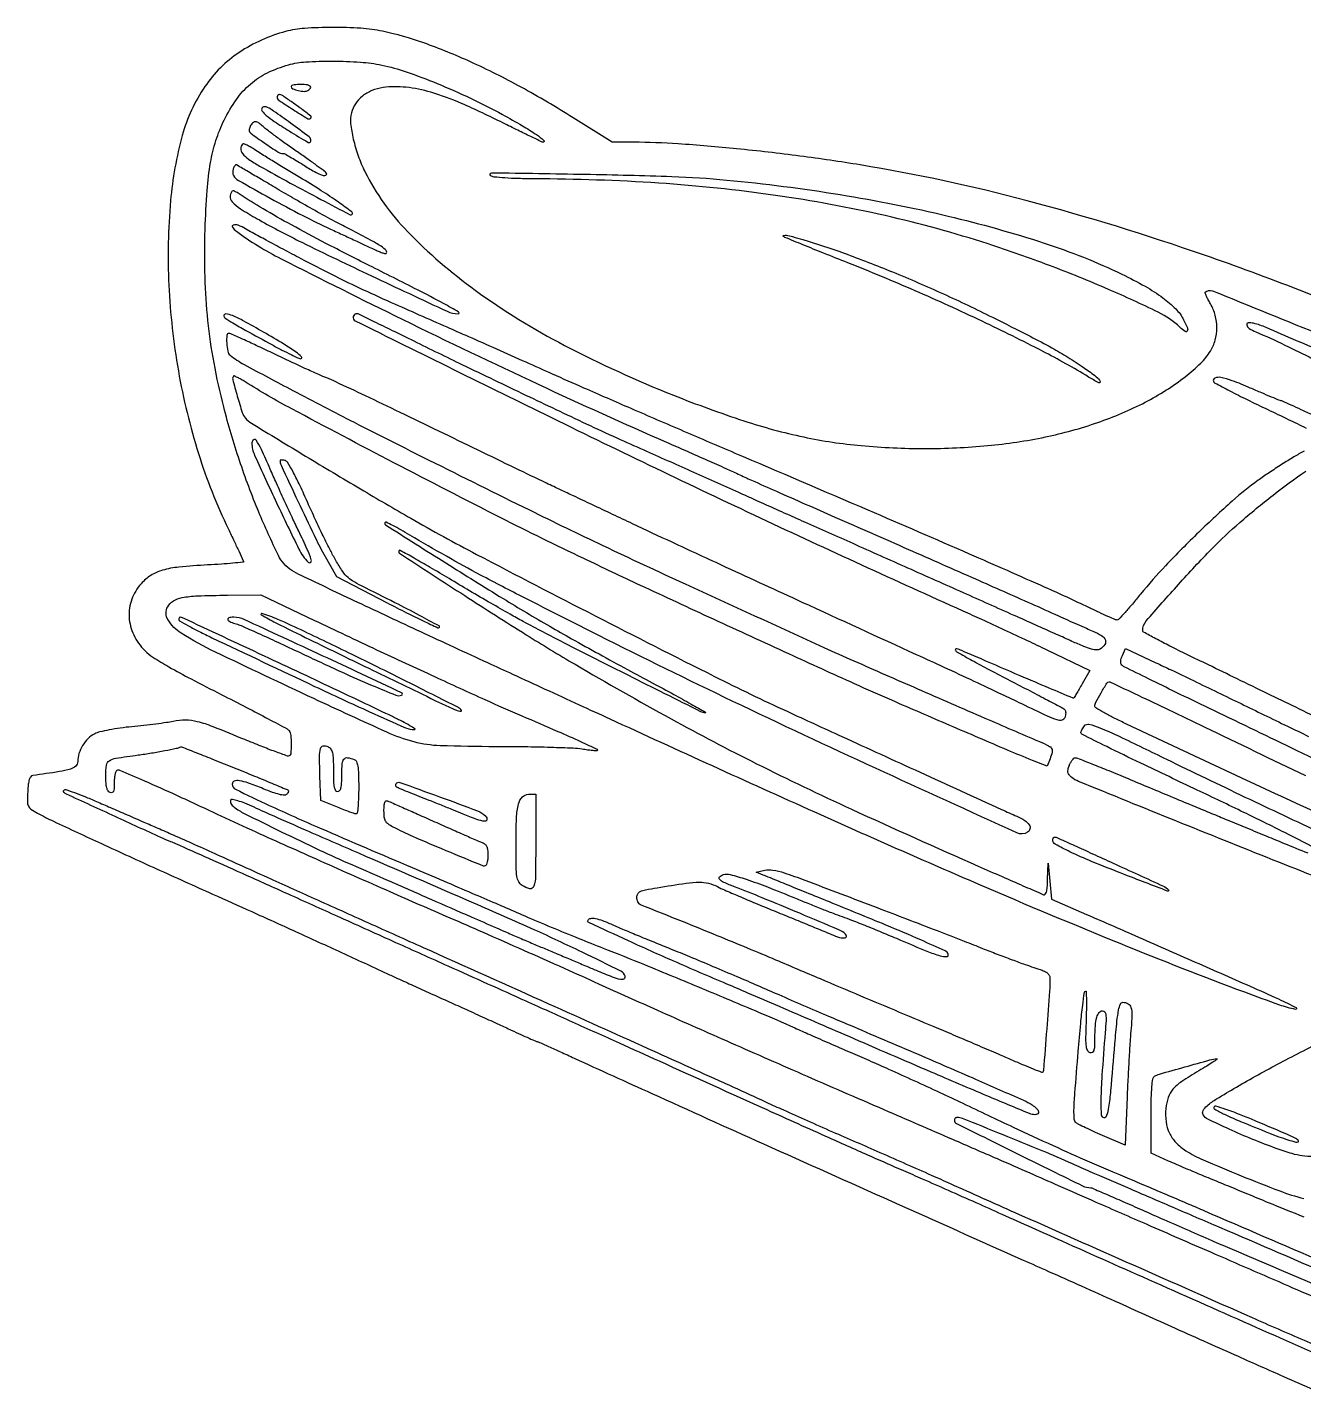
# Model space of a CAD drawing. Extents: x 59 to 961, y 231 to 796.
# Drawn here: x 59.1 to 513.3, y 308 to 795.9 of the extents above; entities that cross this region are included whole.
import ezdxf

# ---------------------------------------------------------------- set-up
doc = ezdxf.new("R2010")
doc.units = 0

msp = doc.modelspace()

# ---------------------------------------------------------------- linework, layer by layer
for points in [[(545.157686, 688.79227, 0.017276), (478.034309, 714.819946, 0.018852), (414.877583, 734.194849, 0.024242), (355.5, 746.943032, 0.008459), (334.030375, 750.102135, 0.007422), (311.509483, 752.688315, 0.00765), (290.695152, 754.444869, 0.017093), (274.826077, 754.995933), (267.152153, 755), (253.326077, 763.715042, 0.01529), (234.775949, 774.629987, 0.018817), (216.815153, 783.610261, 0.020682), (200.134995, 790.362742, 0.034073), (185.5, 794.494796, 0.035619), (177.744755, 795.554873, 0.016723), (167.62187, 795.870794, 0.016383), (157.739162, 795.52468, 0.04758), (151, 794.417338, 0.083108), (134.500223, 786.973995, 0.096194), (122.278115, 774.848834, 0.08242), (114.223149, 757.428744, 0.045315), (110.051634, 734.251584, 0.033639), (109.441869, 704.151503, 0.031793), (112.827076, 673.658663, 0.032197), (119.978586, 644.24422, 0.036957), (130.613016, 617.366172, -0.001548), (132.67801, 613.064321, -0.002453), (134.417573, 609.364829, -0.000554), (135.923098, 606.112419, -0.108528), (136, 605.762296, -0.386252), (135.817381, 605.561165, -0.001316), (132.254687, 605.226106, -0.005723), (128.138842, 604.897398, -0.003444), (123.25, 604.597035, 0.010063), (113.044115, 603.834283, 0.044797), (107.142165, 602.734326, 0.073738), (103.079985, 600.915387, 0.067069), (99.570989, 597.946896, 0.097018), (96.230777, 592.390748, 0.101099), (95.298792, 586.067577, 0.097888), (96.921339, 579.72191, 0.085183), (100.887393, 574.112607, 0.055201), (103.783155, 571.79425, 0.011051), (109.455844, 568.372874, 0.009373), (117.349583, 564.041295, 0.003976), (128.084646, 558.518174, -0.002329), (137.112776, 553.910788, -0.003639), (144.837554, 549.851618, -0.001068), (151.506393, 546.26681, -0.122547), (152.234687, 545.602819, -0.123777), (152.811773, 543.978507, -0.023343), (152.965301, 540.808338, -0.018908), (152.851014, 537.643618, -0.243768), (152.25, 536.667983, -0.224742), (151.650804, 536.608872, -0.002044), (147.314063, 538.181559, -0.006433), (142.304099, 540.095102, -0.004051), (136.5, 542.452566, 0.004527), (125.217901, 547.022541, 0.031764), (119.574298, 548.844697, 0.061608), (115.439856, 549.367312, 0.050339), (111, 548.931184, -0.014042), (108.604304, 548.518891, -0.003882), (104.819878, 548.006478, -0.003917), (100.523078, 547.492803, -0.004091), (96.280434, 547.054403, 0.011168), (92.146927, 546.56806, 0.012362), (88.177648, 545.91047, 0.01179), (84.827324, 545.187684, 0.060371), (83.047361, 544.524491, 0.077422), (80.721436, 542.822254, 0.058923), (78.765796, 540.337323, 0.059026), (77.446886, 537.470119, 0.078466), (77, 534.640011, -0.20853), (76.309478, 533.05632, -0.112524), (74.433366, 531.971255, -0.03714), (70.467123, 531.059296, -0.003865), (61, 529.686282, 0.200692), (60.289209, 529.267506, 0.085017), (59.775732, 528.263214, 0.048154), (59.421578, 526.574921, 0.014375), (59.206323, 523.948971, 0.012522), (59.106815, 520.395951, 0.108504), (59.43972, 518.858245, 0.135675), (60.366968, 517.755296, 0.023476), (62.706323, 516.304623, 0.017706), (68.366832, 513.409821, 0.001094), (85.489444, 505.450426, 0.001709), (105.047853, 496.49177, 0.001625), (125, 487.513219, -0.00115), (138.931867, 481.259733, -0.000811), (154.563935, 474.169327, -0.000782), (170.905562, 466.694216, -0.000815), (187, 459.269909, 0.001332), (190.824866, 457.510305, 0.000449), (196.409375, 454.965252, 0.000447), (202.590054, 452.161866, 0.000512), (208.5, 449.494932, -0.000672), (214.505316, 446.782648, -0.000536), (220.975202, 443.841695, -0.000542), (226.961077, 441.105172, -0.001368), (231.309199, 439.097259, 0.001697), (234.716083, 437.52672, 0.00267), (237.65353, 436.20357, 0.000676), (240.226235, 435.065361, 0.104169), (240.536557, 435, -0.104746), (240.852861, 434.933002, -0.000334), (244.583845, 433.275207, -0.001862), (248.80076, 431.379282, -0.001162), (253.727357, 429.128365, 0.001546), (281.33064, 416.542234, 0.000542), (321.052992, 398.63021, 0.000518), (366.575122, 378.218936, 0.000474), (413.5, 357.290421, -0.000488), (422.517629, 353.268262, -0.000232), (434.115625, 348.075144, -0.00023), (446.232598, 342.636197, -0.000327), (457, 337.788616, 0.000487), (467.587884, 333.025941, 0.000375), (479.15, 327.849001, 0.000379), (489.963757, 323.026721, 0.000906), (498, 319.467793, -0.000718), (506.067446, 315.898689, -0.000295), (516.996875, 311.036928, -0.000292)], [(513.42719, 645.08901, 0.011764), (509.855215, 643.05241, 0.005947), (505.447749, 640.328231, 0.005903), (500.960313, 637.405439, 0.008745), (497.103698, 634.729431, 0.026086), (487.910125, 627.35176, 0.010131), (475.95478, 616.243787, 0.010258), (464.160425, 604.353461, 0.019619), (455.278005, 594.25867, -0.004987), (452.335078, 590.709887, -0.007784), (449.723694, 587.719734, -0.003067), (447.447025, 585.224288, -0.209245), (446.934545, 585, -0.102259), (446.356624, 585.119444, -0.002081), (443.621398, 586.314054, -0.004815), (440.433347, 587.759111, -0.003208), (436.807263, 589.473375, 0.007578), (421.328865, 596.626088, 0.001643), (394.370842, 608.485374, 0.001411), (358.286785, 624.097023, 0.000641), (311, 644.325476, -0.000811), (292.768975, 652.131692, -0.000736), (273.9625, 660.253219, -0.000736), (257.15511, 667.570203, -0.002367), (246, 672.509081, 0.000494), (236.599185, 676.713443, 0.000358), (226.115625, 681.380627, 0.000361), (216.149821, 685.800156, 0.000788), (208.5, 689.171607, -0.001144), (188.659452, 697.932679, -0.005094), (177.075405, 703.221551, -0.007232), (167.638776, 707.814353, -0.004271), (156.5, 713.556174, -0.001043), (150.100419, 716.941594, -0.001259), (144.104025, 720.149142, -0.001069), (139.06721, 722.873632, -0.008545), (136.76902, 724.174487, 0.039631), (134.14403, 725.452032, 0.158288), (132.381376, 725.557474, 0.524008), (132.090511, 724.763695, 0.080706), (133.5, 723.325053, 0.041269), (149.361844, 713.55463, 0.003433), (192.651763, 691.959697, 0.004946), (240.887355, 668.898729, 0.006029), (286.5, 648.309119, -0.000884), (293.631925, 645.177687, -0.000797), (301.003125, 641.911591, -0.000798), (307.60062, 638.963096, -0.002534), (312, 636.961684, 0.002949), (316.838561, 634.765324, 0.000566), (325.640625, 630.844225, 0.000603), (335.922574, 626.292667, 0.000556), (346.5, 621.639602, -0.000301), (372.630473, 610.160537, -0.000392), (396.538567, 599.618154, -0.000353), (416.34966, 590.84704, -0.002469), (426, 586.509154, 0.001451), (429.224788, 585.05169, 0.001154), (432.713941, 583.496584, 0.001166), (435.954101, 582.070438, 0.002932), (438.324055, 581.050413, -0.0395), (441.39603, 579.452946, -0.160378), (442.726975, 577.854259, -0.254877), (442.529925, 576.259195, -0.096999), (440.843891, 574.671523, -0.156139), (439.612732, 574.35428, -0.052901), (437.765297, 574.658652, -0.03142), (435.061791, 575.590138, -0.008171), (430.843891, 577.42823, 0.001727), (425.353828, 579.90537, 0.000127), (410.24526, 586.655103, 0.000177), (392.220604, 594.694493, 0.000134), (372.437846, 603.503323, -0.000066), (352.933495, 612.185023, -0.000097), (335.777832, 619.827982, -0.000045), (321.164163, 626.343447, -0.001786), (317.937846, 627.796081, 0.001333), (312.241746, 630.366937, 0.000082), (295.25014, 637.97808, 0.000122), (278.554442, 645.448499, 0.000581), (269, 649.707469, -0.005879), (258.10622, 654.702474, -0.000895), (236.50923, 664.96146, -0.001083), (214.016931, 675.755007, -0.00231), (196.690864, 684.214521, 0.000938), (189.060474, 687.966054, 0.001517), (182.553822, 691.125515, 0.000209), (176.761356, 693.913506, 0.112513), (176.381847, 694, 0.792677), (175.789042, 691.471345, 0.001193), (245.625899, 657.030117, 0.004117), (319.929334, 621.362114, 0.004624), (392, 588.303323, -0.002288), (398.658881, 585.286457, -0.001272), (406.751706, 581.550254, -0.001268), (414.924791, 577.726514, -0.002051), (421.85687, 574.427113), (437.213741, 567.040436), (434.46053, 562.270218, -0.000446), (433.393869, 560.425916, -0.000691), (432.469741, 558.83641, -0.000196), (431.662749, 557.454029, -0.022914), (431.549588, 557.279262, -0.350136), (431.282671, 557.203441, -0.000179), (422.729177, 560.791394, -0.001848), (412.420243, 565.164929, -0.000764), (398.5, 571.156539, 0.00068), (391.612317, 574.122525, 0.020121), (389.834688, 574.801849, 0.304677), (389.389472, 574.680215, 0.327563), (389.354081, 574.236102, 0.127204), (390.037831, 573.580779, 0.001606), (395.338352, 570.630399, 0.004583), (401.53944, 567.27859, 0.002972), (408.768126, 563.511351, -0.001479), (416.004111, 559.767748, -0.002291), (422.226779, 556.488683, -0.000689), (427.611266, 553.610173, -0.072625), (428.280484, 553.114703, -0.144136), (428.52495, 552.669532, -0.054026), (428.602433, 551.954528, -0.047819), (428.521418, 551.10936, -0.041803), (428.280484, 550.254409, -0.253431), (427.270202, 549.3752, -0.13335), (425.559776, 549.452919, -0.032389), (422.186841, 550.781758, -0.002266), (413, 555.158321, 0.002141), (405.845051, 558.569092, 0.000853), (396.003125, 563.188628, 0.000844), (385.36786, 568.136578, 0.001061), (375.5, 572.681848, -0.000146), (334.877217, 591.303175, -0.000467), (307.797678, 603.756499, -0.000681), (288.509961, 612.680224, -0.001718), (274.5, 619.243919, 0.000187), (267.368064, 622.611916, 0.000169), (259.996875, 626.086477, 0.00017), (253.397411, 629.191804, 0.000545), (249, 631.253306, -0.002664), (243.836111, 633.700885, -0.000337), (232.72105, 639.051127, -0.000395), (219.535236, 645.421928, -0.000329), (205.518467, 652.21926, 0.000968), (191.759201, 658.869993, 0.001331), (179.363912, 664.791259, 0.000845), (168.921118, 669.724097, 0.016037), (165.604686, 671.155818, -0.011329), (162.83205, 672.321939, -0.002179), (157.865762, 674.57042, -0.002319), (152.09356, 677.246599, -0.002136), (146.18555, 680.049965, 0.002136), (140.571541, 682.713822, 0.003319), (135.704695, 684.958427, 0.001012), (131.469737, 686.867296, 0.105753), (130.849331, 687, 0.386987), (130.085396, 686.30459, 0.036374), (130.026972, 683.539791, 0.037181), (130.393132, 680.647177, 0.175118), (131.25, 679.240015, 0.045741), (136.226754, 675.938741, 0.002259), (153.60883, 666.672763, 0.003407), (175.418414, 655.362083, 0.001926), (202, 641.934385, 0.001477), (237.779336, 624.165019, 0.003746), (263.905868, 611.528078, 0.003044), (293.134851, 597.877161, 0.000704), (342.5, 575.271233, 0.003626), (353.176721, 570.493437, 0.000481), (375.845011, 560.572114, 0.000607), (399.807336, 550.146496, 0.001132), (419.25, 541.767633, -0.013043), (422.543738, 540.254174, -0.142654), (423.608461, 539.281588, -0.200295), (423.79892, 538.036882, -0.029959), (423.02635, 535.569306), (422.0527, 533.008412), (416.77635, 535.084587, -0.007086), (407.879324, 538.731887, -0.000755), (387.333402, 547.533426, -0.000973), (366.705213, 556.454704, -0.003433), (353.5, 562.304339, -0.001389), (330.118125, 572.932904, -0.000911), (303.244606, 585.298132, -0.000916), (277.307407, 597.347574, -0.001897), (257.105636, 606.871066, -0.006279), (227.630086, 621.360117, -0.002884), (189.565371, 640.945394, -0.002258), (153.15721, 660.154364, -0.017832), (136.65552, 669.727007, 0.009953), (135.156579, 670.628402, 0.015885), (133.837585, 671.331501, 0.009826), (132.739623, 671.84615, 0.310451), (132.46118, 671.794513, 0.266929), (132.152434, 670.650975, 0.005326), (133.810173, 664.629332, 0.009372), (135.568779, 658.904479, 0.099082), (136.765197, 656.787001, 0.078311), (138.81036, 655.055027, 0.000561), (158.111346, 643.34742, 0.002442), (177.66473, 631.646818, 0.003281), (195.5, 621.249727, 0.009804), (218.977627, 608.374406, 0.001988), (261.150056, 586.524089, 0.002059), (303.630736, 564.94841, 0.008641), (329.431875, 552.531339, 0.00057), (348.881184, 543.608587, 0.000202), (376.759044, 530.871109, 0.000072), (405.772346, 517.634037, 0.003973), (411.25, 515.188246, -0.038199), (414.050874, 513.700197, -0.104547), (415.646733, 512.143258, -0.208864), (415.902266, 510.71958, -0.198292), (415.037997, 509.523483, -0.250316), (411.239918, 509.2838, -0.000634), (360.906446, 532.294488, -0.004168), (310.192198, 556.070753, -0.004882), (262.5, 579.492386, -0.001047), (236.035411, 592.880981, -0.004503), (220.370582, 601.025525, -0.006772), (208.208054, 607.701698, -0.005301), (195.18794, 615.263292, 0.00615), (191.96792, 617.126061, 0.009974), (189.181455, 618.620256, 0.004045), (186.803397, 619.810855, 0.320737), (186.412583, 619.745917, 0.480609), (186.505285, 618.911406, 0.00034), (208.039578, 605.306604, 0.003397), (228.397538, 592.656875, 0.006431), (245, 582.787635, 0.003135), (252.74935, 578.379498, 0.001602), (262.528125, 572.938921, 0.001592), (272.640486, 567.397057, 0.002392), (281.5, 562.633199, -0.002136), (289.094136, 558.554773, -0.003806), (295.302976, 555.124639, -0.001241), (300.458448, 552.208143, -0.769461), (300.403749, 552.001016, -0.116636), (298.787705, 552.381613, -0.000198), (273.124908, 565.221675, -0.001665), (250.036572, 576.881427, -0.006071), (235.5, 584.507009, -0.005628), (230.884646, 587.067576, -0.001779), (224.049897, 590.992968, -0.001776), (216.458297, 595.425104, -0.001972), (209.159225, 599.760129, 0.002566), (202.481337, 603.71549, 0.004234), (196.793714, 606.980646, 0.000743), (191.771699, 609.797598, 0.335584), (191.414745, 609.748078, 0.477038), (191.51888, 608.758272, 0.000399), (214.762393, 593.696855, 0.003683), (236.623118, 579.783582, 0.007547), (254, 569.264789, 0.006561), (288.161062, 549.881285, 0.009764), (318.596463, 533.902019, 0.008597), (352.340348, 517.737243, 0.003785), (397.5, 497.463007, 0.000178), (406.022193, 493.717886, 0.000273), (413.404688, 490.481555, 0.000087), (419.805386, 487.681119, 0.007969), (420.75, 487.285838, 0.322561), (421.330173, 487.430075, 0.111336), (421.753475, 488.24055, 0.046432), (422.029658, 489.881322, 0.011126), (422.172599, 492.643011), (422.345198, 498.5), (422.922599, 492.097705), (423.5, 485.695409), (436, 480.278473, -0.001025), (451.864976, 473.364652, -0.000419), (473.391723, 463.909427, -0.000342), (494.253574, 454.708351, -0.002404), (504.390223, 450.170954, -0.016882), (510.599646, 447.098802, -0.86136), (510.37862, 446.482829, -0.03645), (504.763243, 448.029013, -0.004103), (492.335362, 452.562213, -0.007154), (447.981446, 469.8818, -0.004937), (398.24721, 490.7019, -0.004043), (339.356927, 516.607525, -0.00212), (266.5, 549.734739, -0.000008), (255.576396, 554.757786, -0.000005), (243.409375, 560.352983, -0.000006), (231.85464, 565.666919, -0.000012), (223, 569.73948, -0.001064), (199.101599, 580.793593, -0.00128), (176.676666, 591.294049, -0.000436), (156.512804, 600.820262, -0.030735), (153.257731, 602.614105, -0.138544), (148.429275, 608.005945, -0.014973), (141.464196, 623.393503, -0.01839), (134.571566, 641.798503, -0.01784), (128.972917, 660.846077, -0.01667), (125.513012, 676.549305, -0.019803), (123.335614, 691.573046, -0.019343), (122.320232, 707.018185, -0.014662), (122.36024, 724, -0.009586), (123.067899, 737.904709, -0.025569), (124.267764, 747.760345, -0.034168), (126.191023, 755.599606, -0.036915), (129.128135, 762.89608, -0.039876), (133.501604, 770.255388, -0.06121), (138.484911, 775.733019, -0.063369), (144.509359, 779.71269, -0.04649), (152, 782.569027, -0.052942), (158.169134, 783.600098, -0.015768), (167.729141, 783.870576, -0.016388), (177.601866, 783.514796, -0.034649), (185.184259, 782.46124, -0.030756), (193.947973, 780.046876, -0.014398), (204.969375, 775.909535, -0.013746), (216.78404, 770.698506, -0.014361), (228.120511, 764.916996, -0.006727), (235.246104, 760.895754, -0.017509), (240.227703, 757.756887, -0.030622), (242.947145, 755.652878, -0.692195), (242.701505, 755, -0.111863), (242.296255, 755.091814, -0.00049), (238.255454, 757.026733, -0.002336), (233.669481, 759.254659, -0.001468), (228.329061, 761.899515, 0.012029), (213.592905, 768.813996, 0.032075), (202.69153, 772.799911, 0.044607), (193.817589, 774.573364, 0.06127), (185.688737, 774.45719, 0.061903), (181.706401, 773.396416, 0.072718), (178.337685, 771.42646, 0.077549), (175.839569, 768.699754, 0.085453), (174.392518, 765.42778, 0.089511), (174.13932, 761.674513, 0.028896), (175.080132, 756.159458, 0.028252), (176.833752, 750.134389, 0.031542), (179.204483, 744.57029, 0.076425), (194.401745, 723.210676, 0.043226), (218.475744, 702.373764, 0.03694), (250.279624, 682.734316, 0.025068), (289, 665.012443, 0.015336), (314.118667, 655.887944, 0.02722), (335.375955, 650.156966, 0.029578), (355.864199, 647.065175, 0.022646), (378.5, 646.037843, 0.022973), (400.862347, 647.064275, 0.028832), (421.378045, 650.153473, 0.030999), (440.055211, 655.304045, 0.036599), (456.904406, 662.511799, 0.022831), (464.258381, 666.752156, 0.02374), (471.096453, 671.594436, 0.025192), (476.695576, 676.446198, 0.063295), (480.08529, 680.638003, 0.07227), (481.79615, 684.582048, 0.065356), (482.39249, 688.989995, 0.064928), (481.831291, 693.429982, 0.069522), (480.151673, 697.467507, -0.010855), (479.322636, 698.944989, -0.017157), (478.683877, 700.24957, -0.011394), (478.229414, 701.329842, -0.298639), (478.290545, 701.623878, -0.30092), (480.838292, 702.142444, -0.000614), (520.467546, 686.082276, -0.002427)], [(521.551961, 679.712771, 0.000826), (499.937463, 689.08547, 0.040422), (495.497005, 690.590108, 0.080905), (493.555574, 690.754446, 0.463409), (493.026457, 690.022442, 0.190873), (493.920987, 688.767368, 0.044654), (496.25, 687.539666, -0.014481), (506.605486, 682.855081, -0.002372), (526.332083, 673.11758, -0.000255)], [(516.592407, 657.86333, 0.001837), (512.441116, 659.832256, 0.002882), (508.856596, 661.491103, 0.000768), (505.722337, 662.913888, 0.106549), (505.322832, 663, -0.097691), (504.921467, 663.079175, -0.000761), (501.858593, 664.341943, -0.00276), (498.35044, 665.817277, -0.001765), (494.289937, 667.568316, 0.011817), (487.892819, 670.175772, 0.045957), (483.777219, 671.321703, 0.139), (481.733849, 671.123857, 0.399353), (481.183559, 669.949323, 0.193154), (481.690459, 669.351597, 0.001739), (486.999576, 666.571741, 0.005622), (493.199225, 663.441011, 0.003562), (500.49145, 659.925116, -0.001799), (507.818831, 656.424069, -0.00277), (514.129872, 653.337494, -0.000903)], [(521.073137, 548.826572, -0.000359), (510.5, 553.955183, 0.000132), (500.5416, 558.791201, 0.0001), (489.629688, 564.084015, 0.000101), (479.397212, 569.042178, 0.000238), (471.75, 572.741248, -0.004231), (465.71199, 575.721669, -0.006821), (460.626562, 578.373247, -0.002058), (456.294488, 580.730782, -0.273611), (456, 581.228644, -0.180392), (457.289577, 584.686696, -0.004399), (468.730462, 597.660589, -0.010409), (480.579348, 610.320851, -0.021016), (490.521728, 619.688582, -0.012681), (502.421344, 629.475025, -0.015307), (514.092594, 638.025694, -0.011845)], [(540.650243, 524.194947, 0.000447), (509.042639, 539.477988, 0.00055), (479.517821, 553.68144, -0.001241), (467.957174, 559.262591, -0.001956), (458.066578, 564.115705, -0.000462), (449.424769, 568.408038, -0.081046), (448.594947, 569.005053, -0.136392), (448.27884, 569.564532, -0.074698), (448.204331, 570.354353, -0.058326), (448.37257, 571.325224, -0.03487), (448.783387, 572.423931), (449.912523, 574.902114), (460.706261, 569.827583, -0.001623), (466.171491, 567.236488, -0.000559), (474.057464, 563.455469, -0.000556), (482.742881, 559.267307, -0.000644), (491, 555.26122, 0.000338), (499.16243, 551.294884, 0.00031), (507.5625, 547.226519, 0.00031), (515.058187, 543.607637, 0.001025)], [(523.175077, 514.08183, -0.003042), (494.331244, 527.336827, -0.000869), (449.75, 548.247713, -0.006819), (445.629378, 550.258365, -0.010768), (442.157812, 552.106196, -0.004991), (439.301243, 553.744227, -0.266065), (439, 554.270259, -0.1205), (439.369689, 555.781968, -0.011323), (441.224733, 559.158871, -0.007599), (443.263759, 562.559143, -0.259454), (444.056154, 563, -0.110739), (444.582321, 562.882019, -0.00014), (454.346748, 558.267959, -0.001228), (465.275689, 553.066986, -0.000755), (478.122013, 546.890926, 0.001382), (513.899189, 529.745682, 0.003444)], [(519.482329, 502.851077, 0.00081), (506.575582, 509.363501, 0.003397), (492.0074, 516.561109, 0.002358), (475.452561, 524.504512, -0.000783), (455.336742, 534.078715, -0.003218), (443.193024, 539.978216, -0.00088), (434.389036, 544.34479, -0.284475), (434, 544.973233, -0.10464), (434.074616, 545.325863, -0.018291), (434.37392, 545.939782, -0.019149), (434.785585, 546.644816, -0.016148), (435.272918, 547.35856, -0.304238), (436.887153, 547.945504, -0.036049), (440.70382, 546.706047, -0.015391), (447.643175, 543.633298, -0.001429), (464.522918, 535.469308, 0.002292), (492.414493, 522.038722, 0.002461), (519.774014, 509.18325, 0.00259)], [(519.976821, 342.782457, 0.000139), (508, 347.979759, -0.000185), (480.20972, 360.042296, -0.000342), (457.613714, 369.87854, -0.000414), (439.507232, 377.793012, -0.000972), (426, 383.74175, 0.000958), (415.993355, 388.14911, 0.000605), (404.300643, 393.255491, 0.000401), (388.413448, 400.155618, 0.000118), (364, 410.72876, -0.000762), (334.923955, 423.365706, -0.000941), (307.874895, 435.23139, -0.001029), (283.482667, 446.046436, -0.001601), (262.5, 455.48212, 0.001321), (250.277352, 460.986738, 0.000802), (235.79375, 467.435779, 0.000803), (221.403944, 473.787772, 0.001418), (209.5, 478.979374, -0.001566), (188.179925, 488.285113, -0.000998), (163.427571, 499.240423, -0.000876), (140.497979, 509.491883, -0.004635), (128, 515.245639, 0.001995), (112.261172, 522.592371, 0.005281), (100.927897, 527.683121, 0.001816), (92.039092, 531.525172, 0.244167), (90.903364, 531.440276, 0.177906), (90.552272, 530.992627, 0.028375), (90.265363, 529.897525, 0.028415), (90.066074, 528.510314, 0.021471), (90, 526.972368, -0.015382), (89.939054, 524.991776, -0.09056), (89.690889, 523.987052, -0.230763), (89.218016, 523.593237, -0.152991), (88.5, 523.638374, -0.165831), (87.810105, 524.213683, -0.074672), (87.347435, 525.314192, -0.046547), (87.079185, 527.021029, -0.015716), (87, 529.539601, -0.033552), (87.256977, 533.364804, -0.218747), (88.262675, 534.951698, -0.105037), (90.5387, 535.823794, -0.005228), (98.5, 536.995676, 0.006454), (103.287424, 537.71237, 0.00668), (107.999924, 538.54494, 0.005175), (112.06783, 539.363526, 0.050625), (113.734708, 539.897639, -0.199024), (113.926334, 539.901153, -0.00011), (119.411912, 537.74319, -0.001393), (125.52106, 535.318702, -0.000846), (132.731769, 532.419606, -0.001115), (139.955794, 529.482196, -0.001782), (146.110836, 526.937797, -0.000327), (151.533546, 524.669301, -0.09744), (151.930394, 524.402939, -0.212913), (152.022825, 524.161657, -0.08039), (151.9443, 523.80061, -0.061167), (151.716573, 523.380545, -0.041634), (151.365096, 522.965096, -0.224482), (150.540168, 522.669798, -0.034987), (148.78657, 522.966902, -0.027596), (146.339956, 523.704884, -0.010748), (143.044225, 524.981763, 0.011499), (137.788633, 527.008884, 0.048917), (134.527634, 527.83243, 0.122773), (132.717545, 527.660485, 0.318059), (132, 526.646588, 0.287264), (133.163349, 524.788805, 0.00434), (145.194168, 519.077996, 0.006688), (163.341862, 510.949057, 0.001332), (196, 496.94488, -0.000216), (207.208349, 492.168202, -0.000295), (217.303125, 487.853917, -0.000191), (225.781814, 484.220567, -0.003419), (228.5, 483.032449, 0.004112), (236.085097, 479.729526, 0.002185), (245.529284, 475.757791, 0.002165), (255.306562, 471.745708, 0.003131), (263.983714, 468.29198, -0.003972), (278.73718, 462.390957, -0.001513), (299.210047, 453.940638, -0.001459), (319.310154, 445.504023, -0.005134), (332.167962, 439.906703, 0.001237), (337.572051, 437.503903, 0.00058), (344.577464, 434.419549, 0.000574), (351.9293, 431.202903, 0.000806), (358.5, 428.349612, -0.00342), (365.562868, 425.238611, -0.001671), (374.528125, 421.180167, -0.001658), (383.822684, 416.897866, -0.002402), (392, 413.04952, 0.001579), (409.923317, 404.578514, 0.003144), (424.177048, 398.005851, 0.003643), (437.034914, 392.287215, 0.00323), (450.5, 386.518909, -0.000628), (457.466655, 383.577277, -0.000463), (465.178125, 380.301309, -0.000467), (472.465955, 377.189299, -0.001044), (478, 374.806383, 0.000743), (520.120662, 356.639462, 0.004891)], [(534.5, 487.001587, -0.001837), (502.469384, 499.618889, -0.001441), (467.827163, 513.528012, -0.000212), (433.166439, 527.577834, -0.073915), (430.739145, 529.010144, -0.04912), (429.819191, 529.918072, -0.12595), (429.421056, 530.756707, -0.108307), (429.444346, 531.764035, -0.031118), (429.90964, 533.262336, -0.031665), (430.38603, 534.310388, -0.041265), (430.956587, 535.195811, -0.046654), (431.533339, 535.817222, -0.184402), (432.012083, 536, -0.093401), (432.792502, 535.852933, -0.000977), (437.96507, 533.81999, -0.003085), (443.921047, 531.423106, -0.001995), (450.786834, 528.578689, 0.000355), (458.446827, 525.375757, 0.000272), (466.821758, 521.886209, 0.000275), (474.661867, 518.629565, 0.000653), (480.5, 516.217195, -0.000169), (486.086994, 513.91492, -0.000089), (493.037656, 511.046515, -0.000088), (500.161782, 508.103575, -0.000135), (506.330317, 505.552157, 0.003983), (514.76909, 502.137543, 0.030042)], [(530.5, 318.221905, -0.000296), (496.6407, 333.193838, -0.000239), (460.290624, 349.313598, -0.000233), (427.305199, 363.978488, -0.000808), (406, 373.503646, 0.000722), (396.779524, 377.627842, 0.000581), (386.85, 382.038171, 0.000587), (377.664333, 386.09246, 0.001501), (371, 389.000723, -0.002207), (359.355805, 394.101754, -0.001056), (344.440703, 400.752049, -0.000615), (322.321903, 410.703045, -0.000132), (284, 428.012492, 0.00019), (269.798656, 434.42504, 0.000117), (253.0875, 441.958507, 0.000118), (236.56603, 449.397119, 0.000211), (223, 455.494349, -0.000132), (208.839878, 461.855879, -0.000059), (190.26875, 470.207604, -0.000059), (170.662549, 479.030383, -0.00008), (153, 486.984421, 0.000303), (137.310437, 494.041534, 0.000466), (123.717061, 500.130652, 0.000148), (111.927186, 505.394521, 0.013658), (110.185738, 506.115053, -0.016218), (106.578801, 507.629111, -0.000402), (90.321648, 515.098061, -0.000111), (73.030116, 523.063739, -0.064154), (72.083333, 523.657384, -0.159756), (71.970994, 523.834287, -0.109488), (71.963602, 524.073897, -0.087129), (72.064645, 524.341456, -0.062705), (72.260845, 524.594179, -0.286347), (72.774853, 524.713245, -0.004151), (75.85959, 523.627462, -0.009918), (79.485924, 522.235191, -0.006201), (83.677512, 520.468851, 0.0001), (88.616453, 518.316242, 0.000058), (94.552144, 515.731443, 0.000058), (100.50473, 513.140935, 0.000098), (105.5, 510.968896, -0.001921), (110.959093, 508.571467, -0.00073), (118.55625, 505.186906, -0.000723), (126.802489, 501.484411, -0.000885), (134.5, 497.998497, 0.000786), (144.402441, 493.511681, 0.00018), (161.165625, 485.955219, 0.000186), (180.494526, 477.259175, 0.000181), (200, 468.500883, -0.000159), (244.569735, 448.49064, -0.000316), (279.862402, 432.605118, -0.000352), (306.808133, 420.433304, -0.001725), (322, 413.494789, 0.00245), (328.148097, 410.697557, 0.000992), (336.55625, 406.941688, 0.000981), (345.618806, 402.936319, 0.001247), (354, 399.276654, -0.000844), (362.489464, 395.577859, -0.000621), (371.884375, 391.451773, -0.000627), (380.761315, 387.526703, -0.001401), (387.5, 384.514358, 0.001333), (410.531314, 374.215092, 0.000252), (452.646964, 355.541509, 0.000216), (494.917278, 336.846585, 0.001933), (513.5, 328.723281, -0.001792), (522.054433, 324.986636, -0.000333)], [(516.69704, 394.106835, -0.036725), (512.798407, 394.347777, -0.040745), (509.162607, 395.147784, -0.011058), (503.567769, 397.002753, -0.011376), (495.220942, 400.192364, -0.010411), (486.774865, 403.849078, -0.005546), (479.218199, 407.411193, -0.142359), (477.552402, 408.915212, -0.26866), (477.508755, 410.438312, -0.09419), (478.945369, 412.200014, -0.037275), (482.327209, 414.636628, -0.00594), (489.339614, 418.820631, -0.009749), (504.917037, 427.464202, -0.008432), (521.58668, 435.936406, -0.006469)], [(513.517798, 372.519728, -0.003412), (500.802754, 377.6683, 0.000043), (493.39217, 380.727267, 0.000049), (486.260809, 383.669444, 0.000044), (480.188839, 386.173229, 0.000261), (477, 387.485873, -0.002236), (474.445493, 388.549223, -0.001176), (471.279688, 389.892456, -0.00117), (468.043135, 391.283659, -0.001801), (465.25, 392.503972), (459, 395.261425), (459, 408.571696, -0.005078), (459.063987, 414.872555, -0.017031), (459.288291, 418.99407, -0.019579), (459.642935, 421.758717, -0.21346), (460.25, 422.670617, -0.070851), (461.952452, 423.433704, -0.00143), (471.041343, 426.018287, -0.001985), (479.922499, 428.478375, -0.047029), (482.479091, 428.923202, -0.76164), (482.537693, 428.761284, -0.007743), (480.973592, 427.689504, -0.009113), (478.78107, 426.293309, -0.004645), (475.979091, 424.615535, 0.01456), (469.899493, 420.809438, 0.065759), (466.757433, 418.054774, 0.098723), (465.089548, 415.160995, 0.057629), (464.248231, 411.231587, 0.055352), (464.318463, 406.48602, 0.079789), (465.495359, 402.463464, 0.081186), (467.852428, 399.061296, 0.0595), (471.417733, 396.154308, 0.039684), (477.521245, 392.93125, 0.005225), (491.042625, 387.277015, 0.006137), (504.755679, 381.905337, 0.024512), (513.341196, 379.135636, -0.012391)], [(525.717035, 350.628146, 0.001209), (483.5, 368.838838, -0.000343), (466.649601, 376.072803, -0.000407), (450.753125, 382.925493, -0.000352), (437.350612, 388.72724, -0.002627), (431, 391.521379, 0.006315), (420.177746, 396.187976, 0.00311), (406.306131, 401.861815, 0.000733), (391.864416, 407.639647, 0.095062), (389.986183, 408, 0.097546), (389.609796, 407.925865, 0.097581), (389.289691, 407.714537, 0.098288), (389.07534, 407.399062, 0.100551), (389, 407.028211, 0.284697), (389.699869, 405.89869, 0.000425), (412.454364, 394.610529, 0.000846), (434.64609, 383.671737, 0.114567), (437.539252, 383, -0.101977), (437.917158, 382.922115, -0.000242), (443.098093, 380.688862, -0.001561), (448.933492, 378.148515, -0.000969), (455.767319, 375.132296, 0.000838), (463.542652, 371.698084, 0.000598), (472.25665, 367.879148, 0.000604), (480.571986, 364.258729, 0.001293), (487, 361.488994, 0.000518), (535.912053, 340.623253, 0.00714)]]:
    msp.add_lwpolyline(points, format="xyb")
for points in [[(148, 771.077077, 0.249617), (148.602739, 769.944979, 0.006188), (153.671189, 766.624683, 0.005471), (158.853924, 763.399662, 0.345624), (159.853361, 763.520027, 0.077782), (160.005298, 763.728349, 0.099576), (160.069946, 763.956257, 0.114382), (160.03804, 764.16754, 0.131179), (159.916667, 764.331061, 0.008201), (156.478522, 766.972018, 0.008087), (152.939726, 769.511412, 0.003458), (149.652986, 771.756826, 0.1492), (148.856198, 772, 0.106973), (148.52953, 771.929302, 0.09948), (148.251508, 771.728891, 0.095893), (148.065117, 771.429407, 0.091632)], [(153, 774.844078, 0.303449), (153.519497, 774.066913, 0.041096), (155.483221, 773.437497, 0.04274), (157.622909, 773.130288, 0.153885), (158.943165, 773.464874, 0.092952), (159.847929, 774.289256, 0.39521), (159.777196, 774.952405, 0.148932), (158.726769, 775.4166, 0.024746), (156.497057, 775.575026, 0.02173), (155.156695, 775.545531, 0.035164), (154.02726, 775.391258, 0.039641), (153.212229, 775.152216, 0.311053)], [(142.582598, 767.133647, 0.312253), (142.636953, 766.084166, 0.054199), (144.089737, 764.571959, 0.028625), (146.966365, 762.430592, 0.006023), (152.243462, 759.043468, 0.006824), (158.980332, 754.959882, 0.519018), (159.962891, 755.406002, 0.284394), (159.386497, 756.905137, 0.006075), (152.766719, 761.807453, 0.002117), (146.734666, 766.123328, 0.033749), (144.591155, 767.435584, 0.146511), (143.425963, 767.660783, 0.233402)], [(139.197691, 761.797691, 0.044669), (138.739328, 761.249197, 0.036859), (138.351822, 760.592588, 0.038287), (138.085659, 759.931834, 0.076749), (138, 759.377077, 0.240122), (138.595823, 758.207944, 0.006406), (143.469864, 754.762483, 0.008608), (148.334251, 751.53842, 0.142987), (150.178518, 751, -0.125902), (150.674868, 750.873004, -0.003808), (152.549659, 749.827791, -0.007316), (154.745793, 748.538566, -0.004965), (157.209805, 747.0095, 0.013062), (161.21567, 744.612575, 0.03993), (164.087557, 743.28409, 0.169515), (165.293834, 743.262843, 0.484951), (165.539314, 743.936389, 0.092898), (165.014216, 744.51281, 0.00253), (162.272318, 746.561239, 0.005158), (159.000701, 748.927912, 0.003504), (155.230297, 751.55712, -0.00395), (151.31786, 754.290557, -0.004471), (147.608534, 756.976169, -0.004087), (144.49609, 759.31185, -0.024477), (142.947691, 760.618422, 0.021657), (141.612343, 761.758166, 0.089877), (140.678138, 762.249228, 0.157838), (139.918143, 762.242834, 0.116496)], [(135.627195, 754.293862, 0.208465), (135.019057, 752.745969, 0.159628), (135.655073, 751.021149, 0.075736), (137.817152, 749.007961, 0.021213), (141.75, 746.563306, 0.003624), (152.657087, 740.512609, 0.003767), (163.51107, 734.699501, 0.00048), (174.01444, 729.188477, 0.327964), (174.613282, 729.279949, 0.455279), (174.549419, 730.203068, 0.007346), (169.820033, 733.669915, 0.0132), (163.703721, 737.77815, 0.007206), (156, 742.508323, -0.001948), (151.294884, 745.329622, -0.002018), (146.667051, 748.15472, -0.001944), (142.680141, 750.632136, -0.008717), (140.377195, 752.132144, 0.016416), (138.751785, 753.155553, 0.025507), (137.281225, 753.917575, 0.022946), (136.082413, 754.398069, 0.287749)], [(132.380002, 745.547887, 0.051007), (132.210426, 744.92174, 0.044035), (132.159668, 744.242076, 0.046273), (132.226646, 743.612277, 0.08902), (132.412418, 743.14171, 0.126863), (134.186638, 741.438969, 0.002382), (145.52207, 735.132568, 0.006518), (157.090396, 728.963643, 0.010884), (167, 724.114318, -0.000275), (171.692105, 721.940348, -0.000294), (176.280846, 719.807921, -0.000279), (180.224974, 717.969556, -0.001373), (182.445434, 716.925652, 0.011556), (183.986811, 716.238971, 0.017872), (185.350778, 715.725175, 0.012507), (186.474143, 715.378292, 0.271352), (186.795569, 715.462236, 0.412039), (186.799273, 716.459323, 0.051513), (184.955296, 717.980889, 0.02466), (181.217051, 720.209765, 0.004538), (174.089656, 723.913675, -0.006318), (168.527056, 726.829605, -0.003096), (161.511976, 730.677005, -0.003071), (154.26983, 734.765924, -0.004455), (147.931609, 738.471386, 0.001008), (142.426139, 741.741131, 0.001637), (137.733379, 744.49472, 0.000211), (133.548405, 746.929606, 0.132396), (133.287219, 747, 0.229404), (133.119609, 746.918827, 0.027598), (132.876354, 746.573442, 0.028364), (132.618938, 746.104155, 0.01965)], [(308, 741.565447, -0.016378), (348.391619, 736.394301, -0.018441), (386.775142, 728.734824, -0.019909), (420.987415, 719.131571, -0.033697), (448.608612, 708.072574, -0.016289), (456.869273, 703.763819, -0.030573), (463.188655, 699.673255, -0.038334), (467.757304, 695.728589, -0.076318), (470.564738, 691.874811, -0.018013), (471.909452, 689.027535, -0.219351), (471.878097, 687.851619, -0.463034), (471.130034, 687.664589, -0.033084), (469.25, 689.211283, 0.075858), (461.523042, 694.533311, 0.010604), (443.835764, 702.655952, 0.012238), (422.809131, 711.17211, 0.011576), (401, 718.818095, 0.022827), (364.360957, 728.895115, 0.020059), (325.344425, 736.101352, 0.01901), (283.781952, 740.460953, 0.015956), (239.5, 741.993132, -0.006386), (233.818393, 742.080915, -0.01054), (229.02353, 742.317486, -0.007535), (225.177419, 742.646929, -0.128834), (224, 743.085781, -0.737883), (224.353273, 744.174988, -0.000964), (257.5998, 743.637395, -0.004087), (288.494365, 742.825554, -0.015034)], [(131.373443, 736.530794, 0.198879), (131.418696, 734.805802, 0.106083), (132.697463, 733.052821, 0.045875), (135.660584, 730.858165, 0.008088), (141.641714, 727.356675, 0.014508), (156.753642, 719.403701, 0.003731), (181.617198, 707.455468, 0.001044), (208.464504, 694.868059, 0.110374), (212.394636, 694.003738, 0.761659), (212.555107, 694.593711, 0.009423), (207.225902, 697.61452, 0.006746), (197.943933, 702.486333, 0.001246), (180.702776, 711.18708, -0.003296), (165.344987, 719.016568, -0.006181), (153.049887, 725.581192, -0.007546), (142.964033, 731.327455, -0.011771), (134.474712, 736.608526, 0.012748), (132.976893, 737.536241, 0.139421), (132.297782, 737.711091, 0.252024), (131.827917, 737.442796, 0.047986)], [(335.068499, 720.396493, -0.016016), (349.749114, 715.546192, -0.009422), (366.985087, 708.861597, -0.009037), (385.092599, 701.058459, -0.009667), (402.5, 692.771955, -0.00182), (415.966862, 685.977555, -0.008479), (423.650078, 681.900521, -0.013416), (429.373212, 678.534563, -0.011302), (435.25, 674.675188, -0.011739), (439.50558, 671.590849, -0.121168), (440.856822, 669.916459, -0.712275), (440.381922, 669.455226, -0.019831), (436.75, 671.471024, 0.017341), (420.343454, 680.684158, 0.008504), (398.868604, 691.323407, 0.008109), (375.018854, 702.167968, 0.008385), (351.093334, 712.10831, -0.001112), (342.466899, 715.54607, -0.00178), (335.118813, 718.523753, -0.000321), (328.641727, 721.180214, -0.09921), (328.176667, 721.49, -0.58274), (328.278147, 721.856865, -0.101098), (329.198352, 721.897524, -0.026223), (331.420406, 721.424401, -0.006212)], [(129.007702, 693.25, 0.249747), (129.432887, 692.471241, 0.010334), (132.212795, 690.724897, 0.009204), (136.833085, 688.068293, 0.001423), (146.102029, 682.997781, 0.00452), (149.703634, 681.082811, 0.006612), (152.910793, 679.468098, 0.003482), (155.642747, 678.161086, 0.110261), (156.364342, 678, 0.656135), (156.639213, 678.633387, 0.049886), (154.717662, 680.316002, 0.019242), (150.373378, 683.168654, 0.004918), (143.123751, 687.442826, 0.005523), (136.11412, 691.380625, 0.027633), (132.049636, 693.321671, 0.0657), (129.768526, 693.926233, 0.455275)], [(139, 648.076303, 0.107016), (139.979383, 643.552844, 0.003522), (147.784314, 626.689934, 0.004286), (155.725463, 610.212695, 0.081189), (159.040175, 605.566667, 0.384765), (159.862509, 605.521831, 0.305608), (160.135351, 606.411824, 0.033005), (158.720711, 610.150791, 0.006638), (155.682344, 616.588531, -0.003722), (153.290971, 621.579773, -0.002169), (150.493584, 627.599444, -0.002169), (147.744222, 633.652643, -0.00367), (145.500427, 638.75, 0.006424), (142.37709, 645.740779, 0.043951), (140.501745, 649.009579, 0.415397), (139.570105, 649.173984, 0.2442)], [(149, 641.816373, 0.109176), (149.373334, 640.126966, 0.000811), (155.444469, 627.116532, 0.003128), (161.124256, 615.190858, 0.014921), (164.612489, 608.5), (169.091725, 600.5), (187.111913, 591.149384, 0.003355), (194.059762, 587.603132, 0.005496), (199.997115, 584.703956, 0.00127), (205.19162, 582.253993, 0.315803), (205.671486, 582.338153, 0.501003), (205.591001, 582.895162, 0.001728), (198.679808, 586.625483, 0.005699), (189.921041, 591.186354, 0.00235), (177.960757, 597.171591, -0.025298), (174.821714, 598.926919, -0.058379), (172.718132, 600.617884, -0.050598), (170.890632, 602.896483, -0.015184), (168.583999, 606.705546, -0.012181), (166.693883, 610.251067, -0.003882), (164.051206, 615.616629, -0.003872), (161.198925, 621.641731, -0.004309), (158.542066, 627.5, 0.006465), (155.782458, 633.515731, 0.014895), (153.516094, 637.946504, 0.012503), (151.653749, 641.142565, 0.209699), (150.668824, 641.823324, 0.017989), (150.028905, 641.923575, 0.030907), (149.490217, 641.954653, 0.033672), (149.09573, 641.926405, 0.374119)], [(161.313889, 584.873751, 0.001424), (183.353366, 574.467088, 0.001741), (204.020576, 564.867897, 0.001886), (221.912068, 556.715218, 0.004772), (235, 550.960627, -0.001424), (247.865481, 545.406358, -0.005218), (255.967405, 541.78018, -0.002045), (261.81909, 539.058445, -0.529873), (261.893919, 538.585237, -0.205742), (261.565855, 538.466492, -0.00678), (260.146964, 538.568961, -0.011929), (258.444619, 538.756132, -0.007901), (256.5, 539.048374, 0.031061), (253.302338, 539.378469, 0.00293), (245.41805, 539.65377, 0.003743), (236.004597, 539.856726, 0.002938), (225.795489, 539.940389, -0.007533), (205.97168, 540.285059, -0.056558), (196.69491, 541.643926, -0.041811), (187.012776, 545.090819, -0.002975), (161, 557.069303, -0.0021), (126.099216, 573.571973, -0.028881), (113.8399, 580.327229, -0.113087), (109.152113, 585.026265, -0.273398), (109.032909, 589.75, -0.133636), (111.038819, 591.801257, -0.085251), (114.179453, 592.98622, -0.038685), (119.570321, 593.599975, -0.006005), (130.313889, 593.858095), (142.127778, 594)], [(113, 585.161561, 0.270651), (113.273279, 584.693687, 0.003305), (116.451562, 582.928741, 0.008697), (120.245735, 580.939396, 0.005447), (124.75, 578.737855, 0.000687), (161.318159, 561.417028, 0.003889), (180.89301, 552.363613, 0.003285), (193.655538, 546.681728, 0.108871), (196.929376, 546.033756, 0.733287), (197.008237, 546.30406, 0.015564), (195.248004, 547.402991, 0.013096), (192.538156, 548.886158, 0.00634), (189, 550.647582, 0.002095), (169.807137, 559.801817, 0.000836), (143.430088, 572.193399, 0.000048), (114.345075, 585.794413, 0.109768), (113.419894, 586, 0.190835), (113.259546, 585.936487, 0.088287), (113.123344, 585.753708, 0.068106), (113.030945, 585.482438, 0.048108)], [(130.431535, 585.110779, 0.109432), (130.804871, 584.726972, 0.02947), (131.545649, 584.300558, 0.028375), (132.466154, 583.904136, 0.026009), (133.452529, 583.60127, -0.04245), (135.136753, 583.022961, -0.001653), (141.13537, 580.351973, -0.002932), (148.213054, 577.122409, -0.002064), (156.136369, 573.410875, 0.003218), (170.840365, 566.564379, 0.007848), (181.783698, 561.760684, 0.004523), (190.231791, 558.298982, 0.17722), (192.223345, 558.241115, 0.677718), (192.276424, 559.158148, 0.000546), (164.037003, 572.325005, 0.000872), (136.264464, 585.17846, 0.108349), (132.517813, 586, 0.032336), (131.544928, 585.937015, 0.068508), (130.817682, 585.738791, 0.132211), (130.446434, 585.447196, 0.30815)], [(147.5, 584.037544, 0.003153), (159.490264, 578.099114, 0.000563), (181.966279, 567.174631, 0.000263), (205.633883, 555.719298, 0.010722), (210.840744, 553.338855, 0.016231), (212.086053, 552.848809, 0.04053), (213.029867, 552.596291, 0.109894), (213.513848, 552.614933, 0.503873), (213.601822, 552.835249, 0.138415), (212.46138, 553.881057, 0.000407), (194.215736, 563.063162, 0.002641), (175.610686, 572.284434, 0.003004), (157.688316, 580.916694, 0.006495), (148.214879, 585.25981, 0.029916), (142.560695, 587.369077, 0.883819), (142.344976, 586.886582, 0.019367)], [(168, 531.464816, 0.00771), (168.059865, 527.582946, 0.04189), (168.300236, 525.494136, 0.098755), (168.758805, 524.394751, 0.249691), (169.5, 524, 0.222027), (170.22303, 524.337712, 0.113455), (170.6875, 525.25, 0.050675), (170.935548, 526.964058, 0.010614), (171, 530, -0.017157), (171.13629, 533.970679, -0.155676), (171.767495, 535.562578, -0.266399), (173.013806, 536.036999, -0.052404), (175.418213, 535.393011, -0.196891), (176.222504, 534.635863, -0.067576), (176.691745, 533.073821, -0.033028), (176.938279, 530.367534, -0.006203), (177, 525.393011, -0.008289), (176.940291, 521.791516, -0.013749), (176.75615, 518.759197, -0.007361), (176.501762, 516.294988, -0.380177), (176.169874, 516, -0.08181), (175.615454, 516.091326, -0.003962), (173.844634, 516.70667, -0.006367), (171.748111, 517.484091, -0.00454), (169.419874, 518.405685), (163.5, 520.811371), (163.208575, 529.576542, -0.00641), (163.067084, 536.506041, -0.067035), (163.424261, 539.319565, -0.28305), (164.390433, 540.235995, -0.176476), (165.985163, 540.00794, -0.109563), (167.043331, 539.099055, -0.103183), (167.646409, 537.808842, -0.049798), (167.931604, 535.662449, -0.008146)], [(222.190648, 515.209352, -0.216537), (222.642226, 514.005649, -0.419639), (221.93507, 513.399581, -0.064205), (219.005955, 514.037087, -0.014361), (214.230632, 515.896161, 0.002345), (210.692625, 517.372384, 0.001352), (206.420873, 519.117789, 0.001351), (202.123, 520.846807, 0.002264), (198.5, 522.273978, -0.000965), (192.095108, 524.77779, -0.033726), (190.63941, 525.466686, -0.228348), (190.23143, 526.04749, -0.181179), (190.381902, 526.808914, -0.353945), (191.618342, 527.241914, -0.001541), (205.787143, 522.124446, -0.003344), (219.246582, 517.114011, -0.10598)], [(240, 506, -0.003549), (239.91409, 493.895268, -0.071578), (239.339744, 490.269623, -0.384738), (237.895988, 489.411601, -0.103535), (235.222506, 490.556704, -0.109142), (233.972283, 491.919452, -0.093312), (233.323365, 493.760633, -0.034891), (233.052907, 497.011143, -0.003315), (233, 504.991604, -0.008612), (233.165911, 514.623485, -0.05233), (233.855974, 519.555561, -0.131874), (235.237787, 522.050388, -0.203426), (237.475249, 523), (240, 523)], [(131.433735, 520.892782, 0.175435), (131.329765, 520.395824, 0.081026), (131.529443, 519.756648, 0.065267), (131.988852, 519.077642, 0.049388), (132.649862, 518.465651, 0.046289), (136.298632, 516.199835, 0.002126), (149.437623, 509.707474, 0.003982), (163.099106, 503.163332, 0.007018), (174.5, 498.007242, -0.000266), (187.49669, 492.339583, -0.000166), (202.710716, 485.689347, -0.000157), (216.971846, 479.444652, -0.000576), (226, 475.4756, 0.001819), (229.581459, 473.911694, 0.000848), (234.234375, 471.909403, 0.000841), (239.123466, 469.825025, 0.001176), (243.5, 467.979991, -0.000198), (247.915184, 466.12883, -0.000136), (252.924586, 464.024604, -0.000137), (257.748663, 461.995137, -0.000277), (261.541142, 460.395962, 0.006401), (267.19839, 458.091656, 0.042058), (270.128978, 457.217345, 0.168268), (271.432306, 457.384486, 0.360003), (271.817497, 458.25, 0.212474), (270.316035, 460.065092, 0.002664), (256.517667, 466.826599, 0.006822), (239.50667, 474.765765, 0.003509), (218, 484.267036, -0.000063), (177.009507, 502.039277, -0.000501), (158.097923, 510.264117, -0.001036), (146.900087, 515.175165, -0.003724), (139.783873, 518.377256, 0.010663), (136.515816, 519.793587, 0.023759), (133.961085, 520.697626, 0.024316), (132.067634, 521.168994, 0.312787)], [(204, 513.262251, 0.000688), (210.065549, 510.56679, 0.00098), (215.460938, 508.190668, 0.000537), (220.029835, 506.195067, 0.014661), (221.25, 505.70572, -0.111488), (222.029785, 505.201325, -0.093399), (222.577715, 504.380015, -0.069045), (222.898573, 503.193971, -0.031594), (223, 501.590402, -0.020893), (222.942939, 500.225412, -0.02783), (222.770736, 498.996349, -0.027526), (222.52306, 498.025908, -0.179981), (222.219527, 497.635675, -0.240648), (221.122299, 497.546318, -0.000784), (208.106066, 502.936652, -0.004384), (196.31098, 507.964718, -0.017653), (189.25, 511.349729, -0.033543), (187.468246, 512.440643, -0.111037), (186.553312, 513.4565, -0.102272), (186.121045, 514.814492, -0.02609), (186, 517.132669, -0.016997), (186.063661, 519.004792, -0.067476), (186.294773, 520.129124, -0.164576), (186.696605, 520.642935, -0.24855), (187.25, 520.694904, -0.005889), (188.164462, 520.302477, -0.000123), (192.685937, 518.297445, -0.000286), (197.969853, 515.949133, -0.000193)], [(445.5, 498.502612, -0.000665), (463.380974, 490.309998, -0.100631), (465.187663, 488.988424, -0.789867), (464.892717, 488.555821, -0.000998), (449, 494.659148, -0.005267), (437.775921, 499.131744, -0.015226), (430.136534, 502.544954, -0.013503), (424.878188, 505.266724, -0.273036), (424, 506.755027, -0.091503), (424.095451, 507.27223, -0.141097), (424.367188, 507.633161, -0.151112), (424.773785, 507.779354, -0.110006), (425.25, 507.695681, -0.008158), (426.182318, 507.291158, -0.000117), (431.714063, 504.78142, -0.000323), (438.128005, 501.864628, -0.000213)], [(361.5, 482.683701, -0.000679), (371.988129, 478.676545, -0.000613), (382.828125, 474.502835, -0.000613), (392.531111, 470.739553, -0.001954), (399, 468.192316, 0.003054), (404.207415, 466.155027, 0.002921), (409.517187, 464.150517, 0.002893), (414.224727, 462.43563, 0.010462), (417.25, 461.424233, -0.013563), (420.19506, 460.419301, -0.05864), (421.837611, 459.578507, -0.109836), (422.695697, 458.678838, -0.135699), (423.007138, 457.567378, -0.018971), (422.848415, 452.966438, -0.001217), (421.84335, 439.56485, -0.000189), (420.692166, 424.772733, -0.163372), (420.417284, 424.126056, -0.312421), (420.109071, 424.05084, -0.001756), (417.159435, 425.194149, -0.006469), (413.762794, 426.57541, -0.003963), (409.792722, 428.28723, 0.00194), (404.734039, 430.492762, 0.000786), (397.823487, 433.46096, 0.000778), (390.379523, 436.630724, 0.000989), (383.5, 439.531461, -0.000281), (369.477588, 445.42059, -0.000295), (355.689185, 451.230118, -0.000281), (341.310973, 457.307651, -0.000211), (325.5, 464.009135, 0.001867), (315.419505, 468.242418, 0.001526), (304.606497, 472.69723, 0.001305), (292.210297, 477.722366, 0.000751), (277.25, 483.715409, -0.127616), (276.771292, 484.066925, -0.062454), (276.367188, 484.713188, -0.055871), (276.092861, 485.53428, -0.052753), (276, 486.411987, -0.131632), (276.327061, 487.632795, -0.15423), (277.207977, 488.43914, -0.061171), (279.065112, 489.040165, -0.007614), (283.25, 489.782566, -0.00394), (293.517014, 491.360178, -0.031961), (298.258756, 491.743602, -0.066894), (301.482894, 491.365287, -0.055394), (304.719744, 490.142976, 0.014795), (307.171637, 488.982205, 0.002144), (312.244545, 486.787711, 0.002427), (318.26827, 484.247014, 0.002076), (324.638543, 481.627467, -0.00061), (331.057321, 479.009941, -0.000685), (337.227405, 476.475174, -0.000628), (342.474848, 474.303326, -0.003683), (345.220707, 473.139024, 0.030688), (348.154621, 472.077855, 0.103845), (350.174617, 471.918458, 0.483502), (350.578629, 472.589603, 0.14061), (349.73899, 473.721471, 0.063407), (347.903752, 474.788205, 0.000636), (333.956811, 480.66195, 0.002372), (320.618543, 486.185141, 0.005824), (310.75, 490.083329, -0.01256), (306.901785, 491.663666, -0.105452), (305.387291, 492.75615, -0.413703), (305.430742, 493.646356, -0.107958), (306.806906, 494.438714, -0.144181), (309.170642, 494.488223, -0.012975), (314.90476, 492.768375, -0.013713), (322.524955, 490.031893, -0.005965), (332.5, 486, 0.003148), (336.804692, 484.231777, 0.002505), (341.471875, 482.37605, 0.002532), (345.813863, 480.700087, 0.006364), (349, 479.534965, -0.008995), (352.430679, 478.259912, -0.002452), (357.801123, 476.122759, -0.00248), (363.869187, 473.63838, -0.002578), (369.833611, 471.125687, 0.003802), (379.159362, 467.223779, 0.025037), (383.931538, 465.543193, 0.081764), (386.225924, 465.254023, 0.500052), (386.803803, 466.08859, 0.208484), (385.733665, 467.277599, 0.003133), (377.024066, 471.173566, 0.005732), (364.626248, 476.457591, 0.001478), (344.5, 484.69465, -0.000139), (336.273123, 488.035973, -0.000196), (328.934375, 491.022313, -0.000114), (322.744887, 493.545456, -0.002685), (321, 494.268177), (318.5, 495.319427), (321.5, 495.984743, -0.097088), (324.440842, 496.057309, -0.03805), (328.395112, 495.068814, -0.010203), (335.777059, 492.445672, -0.00044)], [(267.721487, 476.432822, 0.005086), (270.86708, 475.073494, 0.001253), (276.061937, 472.906337, 0.001282), (282.024859, 470.454177, 0.001282), (288, 468.032742, -0.002619), (294.73603, 465.281965, -0.001374), (303.0875, 461.793423, -0.001366), (311.62748, 458.17104, -0.002099), (319, 454.98339, 0.000866), (326.476978, 451.72867, 0.000522), (335.353125, 447.894167, 0.000523), (344.18224, 444.101852, 0.000916), (351.5, 440.983603, -0.001045), (376.096592, 430.494941, -0.001793), (396.556444, 421.632696, -0.000755), (413.599083, 414.147254, -0.041193), (416.686161, 412.469979, -0.04531), (418.222026, 411.251687, -0.133893), (418.91229, 410.109077, -0.306172), (418.659126, 409.337346, -0.166409), (417.673588, 409, -0.098899), (415.703327, 409.393562, -0.000761), (400.596667, 415.706506, -0.002219), (380.753534, 424.138036, -0.000721), (351.5, 436.771707, 0.000362), (339.333754, 442.036288, 0.000328), (326.759375, 447.456875, 0.000329), (315.501001, 452.292626, 0.001057), (308, 455.489898, -0.002997), (289.119289, 463.624425, -0.004726), (273.026873, 470.854344, -0.000878), (258.890429, 477.396873, -0.449321), (258.641308, 478.228641, -0.221055), (259.604258, 478.862442, -0.085772), (261.238809, 478.822995, -0.044502), (263.765607, 478.084901, -0.011233)], [(435.859153, 442.265644, 0.003995), (435.699544, 435.99705, 0.035619), (435.84761, 433.244553, 0.102653), (436.326971, 431.84295, 0.214539), (437.25, 431.19232, 0.152506), (438.141294, 431.29198, 0.207054), (438.685721, 431.878228, 0.074682), (438.948237, 433.235876, 0.009838), (439.013655, 436.176676, -0.01611), (439.170859, 440.694556, -0.051459), (439.680051, 443.663997, -0.093927), (440.535248, 445.390295, -0.235076), (441.760407, 446, -0.245997), (442.507211, 445.608912, -0.123252), (442.893738, 444.584189, -0.043127), (442.954028, 442.522251, -0.005989), (442.658997, 438.25, 0.002781), (441.505208, 422.969585, 0.013718), (441.139387, 414.340506, 0.015792), (441.229432, 408.931716, 0.400158), (442.207201, 408, 0.321283), (443.297587, 408.781291, 0.044793), (443.990781, 411.64109, 0.015089), (444.687395, 417.511907, 0.001027), (446.128339, 434.25, -0.003428), (446.862441, 442.323447, -0.023427), (447.437212, 446.276697, -0.050622), (448.074169, 448.392751, -0.303116), (448.983812, 449, -0.135808), (450.800063, 448.497408, -0.183738), (451.844797, 447.17178, -0.084657), (452.19577, 444.589932, -0.015463), (451.882742, 439.760348, 0.007378), (451.566855, 435.86382, 0.001923), (451.175806, 429.594131, 0.001954), (450.785626, 422.44677, 0.001996), (450.4543, 415.347333), (449.722419, 398.194667), (441.650923, 401.649411, -0.004628), (438.472644, 403.044715, -0.006086), (435.600514, 404.379727, -0.004526), (433.223949, 405.546354, -0.056897), (432.38823, 406.092761, -0.199031), (431.664421, 407.465777, -0.029909), (431.561353, 410.644197, -0.012779), (431.873178, 416.528576, -0.001106), (433.084181, 431.5, -0.002245), (433.958232, 441.473468, -0.007727), (434.654229, 447.931493, -0.003919), (435.266284, 452.589486, -0.374209), (435.737984, 453, -0.408625), (435.926579, 452.814976, -0.001958), (435.97171, 449.846783, -0.006994), (435.962353, 446.381725, -0.004189)], [(481.412847, 411.858984, 0.427292), (481.647265, 410.956184, 0.01554), (485.143549, 409.144628, 0.013898), (490.829296, 406.611123, 0.003011), (500.794879, 402.568638, 0.007931), (504.443613, 401.180737, 0.011468), (507.713391, 400.080155, 0.007291), (510.460065, 399.268992, 0.156419), (511.294879, 399.300515, 0.557417), (511.410472, 399.854536, 0.076713), (510.213349, 400.684693, 0.012661), (506.683556, 402.294467, 0.000605), (494.735905, 407.364809, 0.007104), (489.80205, 409.369436, 0.011596), (485.557068, 410.911894, 0.005332), (481.988474, 412.073425, 0.342868)]]:
    msp.add_lwpolyline(points, format="xyb", close=True)

doc.saveas('drawing.dxf')
